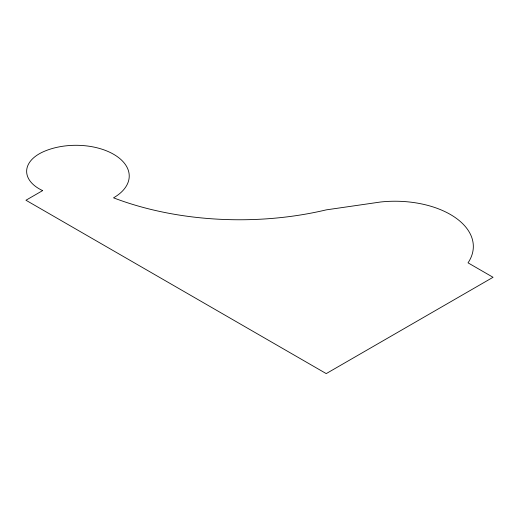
<?xml version="1.0" encoding="UTF-8"?>
<svg xmlns="http://www.w3.org/2000/svg" width="519" height="519" viewBox="0 0 519 519"><rect width="100%" height="100%" fill="white"/><g stroke="black" fill="none" stroke-linecap="round" stroke-linejoin="round"><path stroke-width="0.78" d="M42.629 190.603L25.95 200.237L326.23 373.602L493.05 277.289L468.028 262.841A78.369 45.25 0 0 0 455.306 217.604A78.369 45.25 0 0 0 380.674 201.988L326.23 209.871A227.867 131.56 0 0 1 113.531 197.83A53.236 30.738 0 0 0 115.672 155.538A53.236 30.738 0 0 0 42.629 152.08A42.818 24.717 0 0 0 42.629 190.603"/></g></svg>
